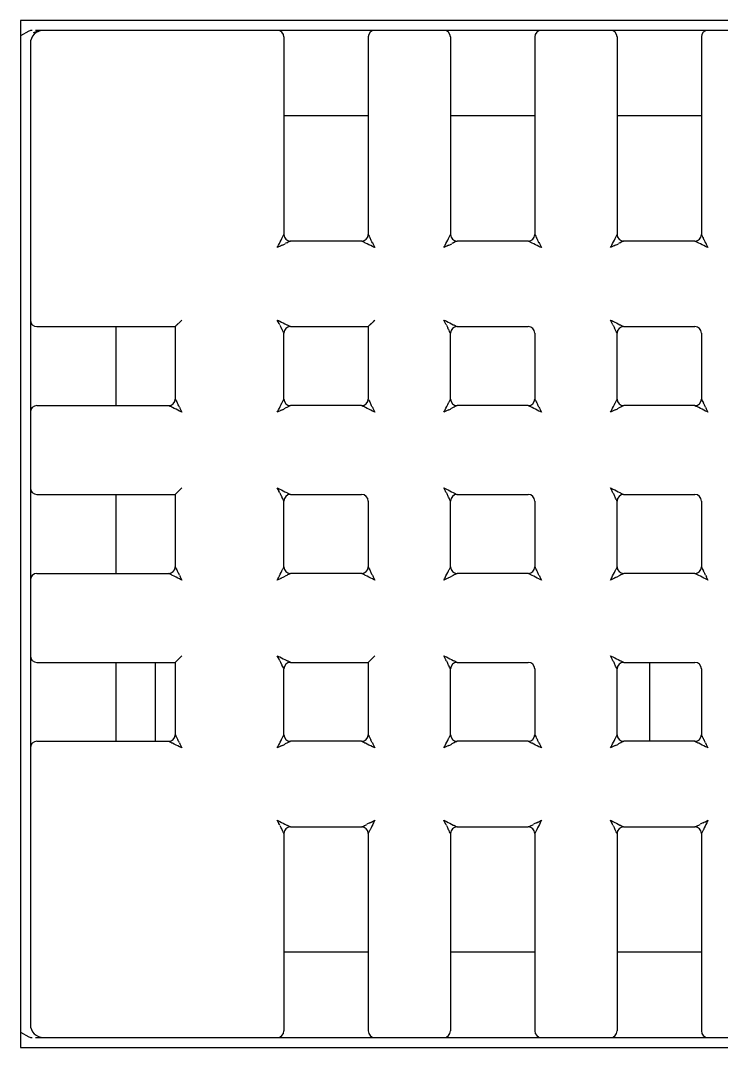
# Model space of a CAD drawing. Header units: millimetres. Extents: x -74 to 285, y -219 to 416.
# Drawn here: x 90.48 to 101.12, y -161.39 to -145.79 of the extents above; entities that cross this region are included whole.
import ezdxf

# ---------------------------------------------------------------- set-up
doc = ezdxf.new("R2010")
doc.units = ezdxf.units.MM
doc.header["$LTSCALE"] = 19.36
doc.layers.get('0').update_dxf_attribs({"linetype": 'CONTINUOUS'})

msp = doc.modelspace()

# ---------------------------------------------------------------- linework, layer by layer
at = {"color": 7, "linetype": 'CONTINUOUS'}
for p, q in [((90.475, -145.787), (90.475, -161.387)), ((110.925, -145.787), (90.475, -145.787)), ((90.475, -161.387), (110.925, -161.387))]:
    msp.add_line(p, q, dxfattribs=at)
at = {"color": 6, "linetype": 'CONTINUOUS'}
for p, q in [((90.603, -145.95), (90.475, -146.021)), ((110.575, -145.937), (90.704, -145.937)), ((90.625, -146.137), (90.625, -161.037)), ((94.475, -146.037), (94.475, -149.037)), ((95.755, -146.037), (95.755, -149.037)), ((97.005, -146.037), (97.005, -149.037)), ((98.285, -146.037), (98.285, -149.037)), ((99.535, -146.037), (99.535, -149.037)), ((100.815, -146.037), (100.815, -149.037)), ((95.755, -147.237), (94.475, -147.237)), ((98.285, -147.237), (97.005, -147.237)), ((100.815, -147.237), (99.535, -147.237)), ((95.778, -149.082), (95.785, -149.096)), ((98.308, -149.082), (98.315, -149.096)), ((100.838, -149.082), (100.845, -149.096)), ((94.426, -149.212), (94.375, -149.237)), ((94.531, -149.16), (94.517, -149.167)), ((95.655, -149.137), (94.575, -149.137)), ((95.83, -149.187), (95.855, -149.237)), ((96.956, -149.212), (96.905, -149.237)), ((97.061, -149.16), (97.047, -149.167)), ((98.185, -149.137), (97.105, -149.137)), ((98.36, -149.187), (98.385, -149.237)), ((99.486, -149.212), (99.435, -149.237)), ((99.591, -149.16), (99.577, -149.167)), ((100.715, -149.137), (99.635, -149.137)), ((100.89, -149.187), (100.915, -149.237)), ((92.825, -150.437), (92.925, -150.337)), ((94.401, -150.388), (94.375, -150.337)), ((95.855, -150.337), (95.755, -150.437)), ((95.842, -150.351), (95.829, -150.363)), ((96.931, -150.388), (96.905, -150.337)), ((99.461, -150.388), (99.435, -150.337)), ((90.725, -150.437), (92.825, -150.437)), ((91.925, -150.437), (91.925, -151.637)), ((92.825, -150.437), (92.825, -151.537)), ((92.855, -150.408), (92.865, -150.398)), ((94.453, -150.493), (94.446, -150.479)), ((94.475, -151.537), (94.475, -150.537)), ((94.575, -150.437), (95.755, -150.437)), ((95.755, -150.437), (95.755, -151.537)), ((96.983, -150.493), (96.976, -150.479)), ((97.005, -151.537), (97.005, -150.537)), ((97.105, -150.437), (98.185, -150.437)), ((98.285, -150.537), (98.285, -151.537)), ((99.513, -150.493), (99.506, -150.479)), ((99.535, -151.537), (99.535, -150.537)), ((99.635, -150.437), (100.715, -150.437)), ((100.815, -150.537), (100.815, -151.537)), ((92.848, -151.582), (92.855, -151.596)), ((95.778, -151.582), (95.785, -151.596)), ((98.308, -151.582), (98.315, -151.596)), ((100.838, -151.582), (100.845, -151.596)), ((90.725, -151.637), (92.725, -151.637)), ((92.9, -151.687), (92.925, -151.737)), ((94.426, -151.712), (94.375, -151.737)), ((94.531, -151.66), (94.517, -151.667)), ((95.655, -151.637), (94.575, -151.637)), ((95.83, -151.687), (95.855, -151.737)), ((96.956, -151.712), (96.905, -151.737)), ((97.061, -151.66), (97.047, -151.667)), ((98.185, -151.637), (97.105, -151.637)), ((98.36, -151.687), (98.385, -151.737)), ((99.486, -151.712), (99.435, -151.737)), ((99.591, -151.66), (99.577, -151.667)), ((100.715, -151.637), (99.635, -151.637)), ((100.89, -151.687), (100.915, -151.737)), ((90.725, -152.987), (92.825, -152.987)), ((91.925, -152.987), (91.925, -154.187)), ((92.825, -152.987), (92.925, -152.887)), ((92.825, -152.987), (92.825, -154.087)), ((92.855, -152.958), (92.865, -152.948)), ((94.401, -152.938), (94.375, -152.887)), ((94.453, -153.043), (94.446, -153.029)), ((94.575, -152.987), (95.655, -152.987)), ((96.931, -152.938), (96.905, -152.887)), ((96.983, -153.043), (96.976, -153.029)), ((97.105, -152.987), (98.185, -152.987)), ((99.461, -152.938), (99.435, -152.887)), ((99.513, -153.043), (99.506, -153.029)), ((99.635, -152.987), (100.715, -152.987)), ((94.475, -154.087), (94.475, -153.087)), ((95.755, -153.087), (95.755, -154.087)), ((97.005, -154.087), (97.005, -153.087)), ((98.285, -153.087), (98.285, -154.087)), ((99.535, -154.087), (99.535, -153.087)), ((100.815, -153.087), (100.815, -154.087)), ((90.725, -154.187), (92.725, -154.187)), ((92.848, -154.132), (92.855, -154.146)), ((92.9, -154.237), (92.925, -154.287)), ((94.426, -154.262), (94.375, -154.287)), ((94.531, -154.21), (94.517, -154.217)), ((95.655, -154.187), (94.575, -154.187)), ((95.778, -154.132), (95.785, -154.146)), ((95.83, -154.237), (95.855, -154.287)), ((96.956, -154.262), (96.905, -154.287)), ((97.061, -154.21), (97.047, -154.217)), ((98.185, -154.187), (97.105, -154.187)), ((98.308, -154.132), (98.315, -154.146)), ((98.36, -154.237), (98.385, -154.287)), ((99.486, -154.262), (99.435, -154.287)), ((99.591, -154.21), (99.577, -154.217)), ((100.715, -154.187), (99.635, -154.187)), ((100.838, -154.132), (100.845, -154.146)), ((100.89, -154.237), (100.915, -154.287)), ((92.825, -155.537), (92.925, -155.437)), ((92.855, -155.508), (92.865, -155.498)), ((94.401, -155.488), (94.375, -155.437)), ((95.855, -155.437), (95.755, -155.537)), ((95.794, -155.498), (95.785, -155.508)), ((96.931, -155.488), (96.905, -155.437)), ((99.461, -155.488), (99.435, -155.437)), ((90.725, -155.537), (92.825, -155.537)), ((91.925, -155.537), (91.925, -156.737)), ((92.525, -156.737), (92.525, -155.537)), ((92.825, -155.537), (92.825, -156.637)), ((94.453, -155.593), (94.446, -155.579)), ((94.475, -156.637), (94.475, -155.637)), ((94.575, -155.537), (95.755, -155.537)), ((95.755, -155.537), (95.755, -156.637)), ((96.983, -155.593), (96.976, -155.579)), ((97.005, -156.637), (97.005, -155.637)), ((97.105, -155.537), (98.185, -155.537)), ((98.285, -155.637), (98.285, -156.637)), ((99.513, -155.593), (99.506, -155.579)), ((99.535, -156.637), (99.535, -155.637)), ((99.635, -155.537), (100.715, -155.537)), ((100.025, -155.537), (100.025, -156.737)), ((100.815, -155.637), (100.815, -156.637)), ((90.725, -156.737), (92.725, -156.737)), ((92.848, -156.682), (92.855, -156.696)), ((94.531, -156.76), (94.517, -156.767)), ((95.655, -156.737), (94.575, -156.737)), ((95.778, -156.682), (95.785, -156.696)), ((97.061, -156.76), (97.047, -156.767)), ((98.185, -156.737), (97.105, -156.737)), ((98.308, -156.682), (98.315, -156.696)), ((99.591, -156.76), (99.577, -156.767)), ((100.715, -156.737), (99.635, -156.737)), ((100.838, -156.682), (100.845, -156.696)), ((92.9, -156.787), (92.925, -156.837)), ((94.426, -156.812), (94.375, -156.837)), ((95.83, -156.787), (95.855, -156.837)), ((96.956, -156.812), (96.905, -156.837)), ((98.36, -156.787), (98.385, -156.837)), ((99.486, -156.812), (99.435, -156.837)), ((100.89, -156.787), (100.915, -156.837)), ((94.401, -157.988), (94.375, -157.937)), ((95.7, -158.015), (95.714, -158.008)), ((95.805, -157.963), (95.855, -157.937)), ((96.931, -157.988), (96.905, -157.937)), ((98.23, -158.015), (98.244, -158.008)), ((98.335, -157.963), (98.385, -157.937)), ((99.461, -157.988), (99.435, -157.937)), ((100.76, -158.015), (100.774, -158.008)), ((100.865, -157.963), (100.915, -157.937)), ((94.453, -158.093), (94.446, -158.079)), ((94.475, -158.137), (94.475, -161.137)), ((94.575, -158.037), (95.655, -158.037)), ((95.755, -158.137), (95.755, -161.137)), ((96.983, -158.093), (96.976, -158.079)), ((97.005, -158.137), (97.005, -161.137)), ((97.105, -158.037), (98.185, -158.037)), ((98.285, -158.137), (98.285, -161.137)), ((99.513, -158.093), (99.506, -158.079)), ((99.535, -158.137), (99.535, -161.137)), ((99.635, -158.037), (100.715, -158.037)), ((100.815, -158.137), (100.815, -161.137)), ((94.475, -159.937), (95.755, -159.937)), ((97.005, -159.937), (98.285, -159.937)), ((99.535, -159.937), (100.815, -159.937)), ((90.475, -161.153), (90.603, -161.225)), ((90.704, -161.237), (90.818, -161.237)), ((90.825, -161.237), (110.575, -161.237))]:
    msp.add_line(p, q, dxfattribs=at)
for points in [[(92.825, -150.437), (92.826, -150.436), (92.829, -150.434), (92.833, -150.43)], [(95.805, -150.388), (95.794, -150.398), (95.785, -150.408)], [(92.825, -152.987), (92.826, -152.986), (92.829, -152.984), (92.833, -152.98)], [(92.825, -155.537), (92.826, -155.536), (92.829, -155.534), (92.833, -155.53)]]:
    msp.add_lwpolyline(points, dxfattribs=at)
for centre, radius, start, end in [((90.652, -146.037), 0.1, 90, 119.2488), ((90.825, -146.137), 0.2, 90, 180), ((94.375, -146.037), 0.1, 0, 90), ((95.855, -146.037), 0.1, 90, 180), ((96.905, -146.037), 0.1, 0, 90), ((98.385, -146.037), 0.1, 90, 180), ((99.435, -146.037), 0.1, 0, 90), ((100.915, -146.037), 0.1, 90, 180), ((94.575, -149.037), 0.1, 180, 270), ((95.655, -149.037), 0.1, 270, 360), ((97.16, -148.428), 1.529, 205.907, 206.7678), ((82.265, -155.943), 15.155, 26.58, 26.7729), ((97.105, -149.037), 0.1, 180, 270), ((98.185, -149.037), 0.1, 270, 360), ((99.69, -148.428), 1.529, 205.907, 206.7678), ((84.795, -155.943), 15.155, 26.58, 26.7729), ((99.635, -149.037), 0.1, 180, 270), ((100.715, -149.037), 0.1, 270, 360), ((102.22, -148.428), 1.529, 205.907, 206.7678), ((87.325, -155.943), 15.155, 26.58, 26.7729), ((99.117, -158.573), 10.47, 116.4693, 116.6199), ((87.67, -135.647), 15.155, 296.58, 296.7729), ((95.185, -150.542), 1.529, 115.907, 116.7678), ((105.191, -144.495), 10.47, 206.4693, 206.6199), ((101.647, -158.573), 10.47, 116.4693, 116.6199), ((90.2, -135.647), 15.155, 296.58, 296.7729), ((97.715, -150.542), 1.529, 115.907, 116.7678), ((107.721, -144.495), 10.47, 206.4693, 206.6199), ((104.177, -158.573), 10.47, 116.4693, 116.6199), ((92.73, -135.647), 15.155, 296.58, 296.7729), ((100.245, -150.542), 1.529, 115.907, 116.7678), ((110.251, -144.495), 10.47, 206.4693, 206.6199), ((90.725, -150.337), 0.1, 180, 270), ((85.04, -155.079), 10.47, 26.4693, 26.6199), ((107.966, -143.632), 15.155, 206.58, 206.7729), ((93.071, -151.147), 1.529, 25.907, 26.7678), ((94.575, -150.537), 0.1, 90, 180), ((87.57, -155.079), 10.47, 26.4693, 26.6199), ((110.496, -143.632), 15.155, 206.58, 206.7729), ((95.601, -151.147), 1.529, 25.907, 26.7678), ((97.105, -150.537), 0.1, 90, 180), ((98.185, -150.537), 0.1, 0, 90), ((90.1, -155.079), 10.47, 26.4693, 26.6199), ((113.026, -143.632), 15.155, 206.58, 206.7729), ((98.131, -151.147), 1.529, 25.907, 26.7678), ((99.635, -150.537), 0.1, 90, 180), ((100.715, -150.537), 0.1, 0, 90), ((92.725, -151.537), 0.1, 270, 360), ((94.23, -150.928), 1.529, 205.907, 206.7678), ((79.335, -158.443), 15.155, 26.58, 26.7729), ((94.575, -151.537), 0.1, 180, 270), ((95.655, -151.537), 0.1, 270, 360), ((97.16, -150.928), 1.529, 205.907, 206.7678), ((82.265, -158.443), 15.155, 26.58, 26.7729), ((97.105, -151.537), 0.1, 180, 270), ((98.185, -151.537), 0.1, 270, 360), ((99.69, -150.928), 1.529, 205.907, 206.7678), ((84.795, -158.443), 15.155, 26.58, 26.7729), ((99.635, -151.537), 0.1, 180, 270), ((100.715, -151.537), 0.1, 270, 360), ((102.22, -150.928), 1.529, 205.907, 206.7678), ((87.325, -158.443), 15.155, 26.58, 26.7729), ((90.725, -151.737), 0.1, 90, 180), ((102.261, -146.995), 10.47, 206.4693, 206.6199), ((99.117, -161.073), 10.47, 116.4693, 116.6199), ((87.67, -138.147), 15.155, 296.58, 296.7729), ((95.185, -153.042), 1.529, 115.907, 116.7678), ((105.191, -146.995), 10.47, 206.4693, 206.6199), ((101.647, -161.073), 10.47, 116.4693, 116.6199), ((90.2, -138.147), 15.155, 296.58, 296.7729), ((97.715, -153.042), 1.529, 115.907, 116.7678), ((107.721, -146.995), 10.47, 206.4693, 206.6199), ((104.177, -161.073), 10.47, 116.4693, 116.6199), ((92.73, -138.147), 15.155, 296.58, 296.7729), ((100.245, -153.042), 1.529, 115.907, 116.7678), ((110.251, -146.995), 10.47, 206.4693, 206.6199), ((90.725, -152.887), 0.1, 180, 270), ((85.04, -157.629), 10.47, 26.4693, 26.6199), ((107.966, -146.182), 15.155, 206.58, 206.7729), ((93.071, -153.697), 1.529, 25.907, 26.7678), ((94.575, -153.087), 0.1, 90, 180), ((95.655, -153.087), 0.1, 0, 90), ((87.57, -157.629), 10.47, 26.4693, 26.6199), ((110.496, -146.182), 15.155, 206.58, 206.7729), ((95.601, -153.697), 1.529, 25.907, 26.7678), ((97.105, -153.087), 0.1, 90, 180), ((98.185, -153.087), 0.1, 0, 90), ((90.1, -157.629), 10.47, 26.4693, 26.6199), ((113.026, -146.182), 15.155, 206.58, 206.7729), ((98.131, -153.697), 1.529, 25.907, 26.7678), ((99.635, -153.087), 0.1, 90, 180), ((100.715, -153.087), 0.1, 0, 90), ((92.725, -154.087), 0.1, 270, 360), ((94.575, -154.087), 0.1, 180, 270), ((95.655, -154.087), 0.1, 270, 360), ((97.105, -154.087), 0.1, 180, 270), ((98.185, -154.087), 0.1, 270, 360), ((99.635, -154.087), 0.1, 180, 270), ((100.715, -154.087), 0.1, 270, 360), ((90.725, -154.287), 0.1, 90, 180), ((94.23, -153.478), 1.529, 205.907, 206.7678), ((79.335, -160.993), 15.155, 26.58, 26.7729), ((102.261, -149.545), 10.47, 206.4693, 206.6199), ((99.117, -163.623), 10.47, 116.4693, 116.6199), ((87.67, -140.697), 15.155, 296.58, 296.7729), ((95.185, -155.592), 1.529, 115.907, 116.7678), ((97.16, -153.478), 1.529, 205.907, 206.7678), ((82.265, -160.993), 15.155, 26.58, 26.7729), ((105.191, -149.545), 10.47, 206.4693, 206.6199), ((101.647, -163.623), 10.47, 116.4693, 116.6199), ((90.2, -140.697), 15.155, 296.58, 296.7729), ((97.715, -155.592), 1.529, 115.907, 116.7678), ((99.69, -153.478), 1.529, 205.907, 206.7678), ((84.795, -160.993), 15.155, 26.58, 26.7729), ((107.721, -149.545), 10.47, 206.4693, 206.6199), ((104.177, -163.623), 10.47, 116.4693, 116.6199), ((92.73, -140.697), 15.155, 296.58, 296.7729), ((100.245, -155.592), 1.529, 115.907, 116.7678), ((102.22, -153.478), 1.529, 205.907, 206.7678), ((87.325, -160.993), 15.155, 26.58, 26.7729), ((110.251, -149.545), 10.47, 206.4693, 206.6199), ((90.725, -155.437), 0.1, 180, 270), ((85.04, -160.179), 10.47, 26.4693, 26.6199), ((107.966, -148.732), 15.155, 206.58, 206.7729), ((87.57, -160.179), 10.47, 26.4693, 26.6199), ((110.496, -148.732), 15.155, 206.58, 206.7729), ((90.1, -160.179), 10.47, 26.4693, 26.6199), ((113.026, -148.732), 15.155, 206.58, 206.7729), ((93.071, -156.247), 1.529, 25.907, 26.7678), ((94.575, -155.637), 0.1, 90, 180), ((95.601, -156.247), 1.529, 25.907, 26.7678), ((97.105, -155.637), 0.1, 90, 180), ((98.185, -155.637), 0.1, 0, 90), ((98.131, -156.247), 1.529, 25.907, 26.7678), ((99.635, -155.637), 0.1, 90, 180), ((100.715, -155.637), 0.1, 0, 90), ((90.725, -156.837), 0.1, 90, 180), ((92.725, -156.637), 0.1, 270, 360), ((94.23, -156.028), 1.529, 205.907, 206.7678), ((79.335, -163.543), 15.155, 26.58, 26.7729), ((102.261, -152.095), 10.47, 206.4693, 206.6199), ((87.67, -143.247), 15.155, 296.58, 296.7729), ((94.575, -156.637), 0.1, 180, 270), ((95.185, -158.142), 1.529, 115.907, 116.7678), ((95.655, -156.637), 0.1, 270, 360), ((97.16, -156.028), 1.529, 205.907, 206.7678), ((82.265, -163.543), 15.155, 26.58, 26.7729), ((105.191, -152.095), 10.47, 206.4693, 206.6199), ((90.2, -143.247), 15.155, 296.58, 296.7729), ((97.105, -156.637), 0.1, 180, 270), ((97.715, -158.142), 1.529, 115.907, 116.7678), ((98.185, -156.637), 0.1, 270, 360), ((99.69, -156.028), 1.529, 205.907, 206.7678), ((84.795, -163.543), 15.155, 26.58, 26.7729), ((107.721, -152.095), 10.47, 206.4693, 206.6199), ((92.73, -143.247), 15.155, 296.58, 296.7729), ((99.635, -156.637), 0.1, 180, 270), ((100.245, -158.142), 1.529, 115.907, 116.7678), ((100.715, -156.637), 0.1, 270, 360), ((102.22, -156.028), 1.529, 205.907, 206.7678), ((87.325, -163.543), 15.155, 26.58, 26.7729), ((110.251, -152.095), 10.47, 206.4693, 206.6199), ((99.117, -166.173), 10.47, 116.4693, 116.6199), ((101.647, -166.173), 10.47, 116.4693, 116.6199), ((104.177, -166.173), 10.47, 116.4693, 116.6199), ((85.04, -162.679), 10.47, 26.4693, 26.6199), ((107.966, -151.232), 15.155, 206.58, 206.7729), ((95.046, -156.633), 1.529, 295.907, 296.7678), ((102.561, -171.528), 15.155, 116.58, 116.7729), ((91.113, -148.602), 10.47, 296.4693, 296.6199), ((87.57, -162.679), 10.47, 26.4693, 26.6199), ((110.496, -151.232), 15.155, 206.58, 206.7729), ((97.576, -156.633), 1.529, 295.907, 296.7678), ((105.091, -171.528), 15.155, 116.58, 116.7729), ((93.643, -148.602), 10.47, 296.4693, 296.6199), ((90.1, -162.679), 10.47, 26.4693, 26.6199), ((113.026, -151.232), 15.155, 206.58, 206.7729), ((100.106, -156.633), 1.529, 295.907, 296.7678), ((107.621, -171.528), 15.155, 116.58, 116.7729), ((96.173, -148.602), 10.47, 296.4693, 296.6199), ((93.071, -158.747), 1.529, 25.907, 26.7678), ((94.575, -158.137), 0.1, 90, 180), ((95.655, -158.137), 0.1, 0, 90), ((95.601, -158.747), 1.529, 25.907, 26.7678), ((97.105, -158.137), 0.1, 90, 180), ((98.185, -158.137), 0.1, 0, 90), ((98.131, -158.747), 1.529, 25.907, 26.7678), ((99.635, -158.137), 0.1, 90, 180), ((100.715, -158.137), 0.1, 0, 90), ((90.825, -161.037), 0.2, 180, 270), ((94.375, -161.137), 0.1, 270, 360), ((95.855, -161.137), 0.1, 180, 270), ((96.905, -161.137), 0.1, 270, 360), ((98.385, -161.137), 0.1, 180, 270), ((99.435, -161.137), 0.1, 270, 360), ((100.915, -161.137), 0.1, 180, 270), ((90.652, -161.137), 0.1, 240.7512, 270)]:
    msp.add_arc(centre, radius, start, end, dxfattribs=at)
for points, knots in [([(90.825, -145.937), (90.813, -145.937), (90.759, -145.942), (90.708, -145.962), (90.668, -145.973)], [0, 0, 0, 0, 0.230447, 1, 1, 1, 1]), ([(94.375, -149.237), (94.381, -149.225), (94.405, -149.178), (94.429, -149.131), (94.446, -149.096)], [0, 0, 0, 0, 0.255628, 1, 1, 1, 1]), ([(94.446, -149.096), (94.449, -149.09), (94.458, -149.072), (94.467, -149.053), (94.474, -149.04)], [0, 0, 0, 0, 0.305321, 1, 1, 1, 1]), ([(95.757, -149.04), (95.758, -149.042), (95.765, -149.056), (95.772, -149.07), (95.778, -149.082)], [0, 0, 0, 0, 0.160353, 1, 1, 1, 1]), ([(96.905, -149.237), (96.911, -149.225), (96.935, -149.178), (96.959, -149.131), (96.976, -149.096)], [0, 0, 0, 0, 0.255628, 1, 1, 1, 1]), ([(96.976, -149.096), (96.979, -149.09), (96.988, -149.072), (96.997, -149.053), (97.004, -149.04)], [0, 0, 0, 0, 0.305321, 1, 1, 1, 1]), ([(98.287, -149.04), (98.288, -149.042), (98.295, -149.056), (98.302, -149.07), (98.308, -149.082)], [0, 0, 0, 0, 0.160353, 1, 1, 1, 1]), ([(99.435, -149.237), (99.441, -149.225), (99.465, -149.178), (99.489, -149.131), (99.506, -149.096)], [0, 0, 0, 0, 0.255628, 1, 1, 1, 1]), ([(99.506, -149.096), (99.509, -149.09), (99.518, -149.072), (99.527, -149.053), (99.534, -149.04)], [0, 0, 0, 0, 0.305321, 1, 1, 1, 1]), ([(100.817, -149.04), (100.818, -149.042), (100.825, -149.056), (100.832, -149.07), (100.838, -149.082)], [0, 0, 0, 0, 0.160353, 1, 1, 1, 1]), ([(94.573, -149.139), (94.57, -149.14), (94.557, -149.147), (94.542, -149.154), (94.531, -149.16)], [0, 0, 0, 0, 0.160353, 1, 1, 1, 1]), ([(95.714, -149.167), (95.708, -149.164), (95.69, -149.154), (95.671, -149.145), (95.658, -149.139)], [0, 0, 0, 0, 0.305321, 1, 1, 1, 1]), ([(95.855, -149.237), (95.843, -149.231), (95.796, -149.208), (95.749, -149.184), (95.714, -149.167)], [0, 0, 0, 0, 0.255628, 1, 1, 1, 1]), ([(97.103, -149.139), (97.1, -149.14), (97.087, -149.147), (97.072, -149.154), (97.061, -149.16)], [0, 0, 0, 0, 0.160353, 1, 1, 1, 1]), ([(98.244, -149.167), (98.238, -149.164), (98.22, -149.154), (98.201, -149.145), (98.188, -149.139)], [0, 0, 0, 0, 0.305321, 1, 1, 1, 1]), ([(98.385, -149.237), (98.373, -149.231), (98.326, -149.208), (98.279, -149.184), (98.244, -149.167)], [0, 0, 0, 0, 0.255628, 1, 1, 1, 1]), ([(99.633, -149.139), (99.63, -149.14), (99.617, -149.147), (99.602, -149.154), (99.591, -149.16)], [0, 0, 0, 0, 0.160353, 1, 1, 1, 1]), ([(100.774, -149.167), (100.768, -149.164), (100.75, -149.154), (100.731, -149.145), (100.718, -149.139)], [0, 0, 0, 0, 0.305321, 1, 1, 1, 1]), ([(100.915, -149.237), (100.903, -149.231), (100.856, -149.208), (100.809, -149.184), (100.774, -149.167)], [0, 0, 0, 0, 0.255628, 1, 1, 1, 1]), ([(94.375, -150.337), (94.388, -150.343), (94.435, -150.367), (94.482, -150.391), (94.517, -150.408)], [0, 0, 0, 0, 0.255628, 1, 1, 1, 1]), ([(96.905, -150.337), (96.918, -150.343), (96.965, -150.367), (97.012, -150.391), (97.047, -150.408)], [0, 0, 0, 0, 0.255628, 1, 1, 1, 1]), ([(99.435, -150.337), (99.448, -150.343), (99.495, -150.367), (99.542, -150.391), (99.577, -150.408)], [0, 0, 0, 0, 0.255628, 1, 1, 1, 1]), ([(94.474, -150.535), (94.473, -150.532), (94.466, -150.519), (94.459, -150.504), (94.453, -150.493)], [0, 0, 0, 0, 0.160353, 1, 1, 1, 1]), ([(94.517, -150.408), (94.523, -150.411), (94.541, -150.42), (94.56, -150.429), (94.573, -150.436)], [0, 0, 0, 0, 0.305321, 1, 1, 1, 1]), ([(97.004, -150.535), (97.003, -150.532), (96.996, -150.519), (96.989, -150.504), (96.983, -150.493)], [0, 0, 0, 0, 0.160353, 1, 1, 1, 1]), ([(97.047, -150.408), (97.053, -150.411), (97.071, -150.42), (97.09, -150.429), (97.103, -150.436)], [0, 0, 0, 0, 0.305321, 1, 1, 1, 1]), ([(99.534, -150.535), (99.533, -150.532), (99.526, -150.519), (99.519, -150.504), (99.513, -150.493)], [0, 0, 0, 0, 0.160353, 1, 1, 1, 1]), ([(99.577, -150.408), (99.583, -150.411), (99.601, -150.42), (99.62, -150.429), (99.633, -150.436)], [0, 0, 0, 0, 0.305321, 1, 1, 1, 1]), ([(92.827, -151.54), (92.828, -151.542), (92.835, -151.556), (92.842, -151.57), (92.848, -151.582)], [0, 0, 0, 0, 0.160353, 1, 1, 1, 1]), ([(94.375, -151.737), (94.381, -151.725), (94.405, -151.678), (94.429, -151.631), (94.446, -151.596)], [0, 0, 0, 0, 0.255628, 1, 1, 1, 1]), ([(94.446, -151.596), (94.449, -151.59), (94.458, -151.572), (94.467, -151.553), (94.474, -151.54)], [0, 0, 0, 0, 0.305321, 1, 1, 1, 1]), ([(95.757, -151.54), (95.758, -151.542), (95.765, -151.556), (95.772, -151.57), (95.778, -151.582)], [0, 0, 0, 0, 0.160353, 1, 1, 1, 1]), ([(96.905, -151.737), (96.911, -151.725), (96.935, -151.678), (96.959, -151.631), (96.976, -151.596)], [0, 0, 0, 0, 0.255628, 1, 1, 1, 1]), ([(96.976, -151.596), (96.979, -151.59), (96.988, -151.572), (96.997, -151.553), (97.004, -151.54)], [0, 0, 0, 0, 0.305321, 1, 1, 1, 1]), ([(98.287, -151.54), (98.288, -151.542), (98.295, -151.556), (98.302, -151.57), (98.308, -151.582)], [0, 0, 0, 0, 0.160353, 1, 1, 1, 1]), ([(99.435, -151.737), (99.441, -151.725), (99.465, -151.678), (99.489, -151.631), (99.506, -151.596)], [0, 0, 0, 0, 0.255628, 1, 1, 1, 1]), ([(99.506, -151.596), (99.509, -151.59), (99.518, -151.572), (99.527, -151.553), (99.534, -151.54)], [0, 0, 0, 0, 0.305321, 1, 1, 1, 1]), ([(100.817, -151.54), (100.818, -151.542), (100.825, -151.556), (100.832, -151.57), (100.838, -151.582)], [0, 0, 0, 0, 0.160353, 1, 1, 1, 1]), ([(92.784, -151.667), (92.778, -151.664), (92.76, -151.654), (92.741, -151.645), (92.728, -151.639)], [0, 0, 0, 0, 0.305321, 1, 1, 1, 1]), ([(92.925, -151.737), (92.913, -151.731), (92.866, -151.708), (92.819, -151.684), (92.784, -151.667)], [0, 0, 0, 0, 0.255628, 1, 1, 1, 1]), ([(94.573, -151.639), (94.57, -151.64), (94.557, -151.647), (94.542, -151.654), (94.531, -151.66)], [0, 0, 0, 0, 0.160353, 1, 1, 1, 1]), ([(95.714, -151.667), (95.708, -151.664), (95.69, -151.654), (95.671, -151.645), (95.658, -151.639)], [0, 0, 0, 0, 0.305321, 1, 1, 1, 1]), ([(95.855, -151.737), (95.843, -151.731), (95.796, -151.708), (95.749, -151.684), (95.714, -151.667)], [0, 0, 0, 0, 0.255628, 1, 1, 1, 1]), ([(97.103, -151.639), (97.1, -151.64), (97.087, -151.647), (97.072, -151.654), (97.061, -151.66)], [0, 0, 0, 0, 0.160353, 1, 1, 1, 1]), ([(98.244, -151.667), (98.238, -151.664), (98.22, -151.654), (98.201, -151.645), (98.188, -151.639)], [0, 0, 0, 0, 0.305321, 1, 1, 1, 1]), ([(98.385, -151.737), (98.373, -151.731), (98.326, -151.708), (98.279, -151.684), (98.244, -151.667)], [0, 0, 0, 0, 0.255628, 1, 1, 1, 1]), ([(99.633, -151.639), (99.63, -151.64), (99.617, -151.647), (99.602, -151.654), (99.591, -151.66)], [0, 0, 0, 0, 0.160353, 1, 1, 1, 1]), ([(100.774, -151.667), (100.768, -151.664), (100.75, -151.654), (100.731, -151.645), (100.718, -151.639)], [0, 0, 0, 0, 0.305321, 1, 1, 1, 1]), ([(100.915, -151.737), (100.903, -151.731), (100.856, -151.708), (100.809, -151.684), (100.774, -151.667)], [0, 0, 0, 0, 0.255628, 1, 1, 1, 1]), ([(94.375, -152.887), (94.388, -152.893), (94.435, -152.917), (94.482, -152.941), (94.517, -152.958)], [0, 0, 0, 0, 0.255628, 1, 1, 1, 1]), ([(94.517, -152.958), (94.523, -152.961), (94.541, -152.97), (94.56, -152.979), (94.573, -152.986)], [0, 0, 0, 0, 0.305321, 1, 1, 1, 1]), ([(96.905, -152.887), (96.918, -152.893), (96.965, -152.917), (97.012, -152.941), (97.047, -152.958)], [0, 0, 0, 0, 0.255628, 1, 1, 1, 1]), ([(97.047, -152.958), (97.053, -152.961), (97.071, -152.97), (97.09, -152.979), (97.103, -152.986)], [0, 0, 0, 0, 0.305321, 1, 1, 1, 1]), ([(99.435, -152.887), (99.448, -152.893), (99.495, -152.917), (99.542, -152.941), (99.577, -152.958)], [0, 0, 0, 0, 0.255628, 1, 1, 1, 1]), ([(99.577, -152.958), (99.583, -152.961), (99.601, -152.97), (99.62, -152.979), (99.633, -152.986)], [0, 0, 0, 0, 0.305321, 1, 1, 1, 1]), ([(94.474, -153.085), (94.473, -153.082), (94.466, -153.069), (94.459, -153.054), (94.453, -153.043)], [0, 0, 0, 0, 0.160353, 1, 1, 1, 1]), ([(97.004, -153.085), (97.003, -153.082), (96.996, -153.069), (96.989, -153.054), (96.983, -153.043)], [0, 0, 0, 0, 0.160353, 1, 1, 1, 1]), ([(99.534, -153.085), (99.533, -153.082), (99.526, -153.069), (99.519, -153.054), (99.513, -153.043)], [0, 0, 0, 0, 0.160353, 1, 1, 1, 1]), ([(92.827, -154.09), (92.828, -154.092), (92.835, -154.106), (92.842, -154.12), (92.848, -154.132)], [0, 0, 0, 0, 0.160353, 1, 1, 1, 1]), ([(94.446, -154.146), (94.449, -154.14), (94.458, -154.122), (94.467, -154.103), (94.474, -154.09)], [0, 0, 0, 0, 0.305321, 1, 1, 1, 1]), ([(95.757, -154.09), (95.758, -154.092), (95.765, -154.106), (95.772, -154.12), (95.778, -154.132)], [0, 0, 0, 0, 0.160353, 1, 1, 1, 1]), ([(96.976, -154.146), (96.979, -154.14), (96.988, -154.122), (96.997, -154.103), (97.004, -154.09)], [0, 0, 0, 0, 0.305321, 1, 1, 1, 1]), ([(98.287, -154.09), (98.288, -154.092), (98.295, -154.106), (98.302, -154.12), (98.308, -154.132)], [0, 0, 0, 0, 0.160353, 1, 1, 1, 1]), ([(99.506, -154.146), (99.509, -154.14), (99.518, -154.122), (99.527, -154.103), (99.534, -154.09)], [0, 0, 0, 0, 0.305321, 1, 1, 1, 1]), ([(100.817, -154.09), (100.818, -154.092), (100.825, -154.106), (100.832, -154.12), (100.838, -154.132)], [0, 0, 0, 0, 0.160353, 1, 1, 1, 1]), ([(92.784, -154.217), (92.778, -154.214), (92.76, -154.204), (92.741, -154.195), (92.728, -154.189)], [0, 0, 0, 0, 0.305321, 1, 1, 1, 1]), ([(92.925, -154.287), (92.913, -154.281), (92.866, -154.258), (92.819, -154.234), (92.784, -154.217)], [0, 0, 0, 0, 0.255628, 1, 1, 1, 1]), ([(94.375, -154.287), (94.381, -154.275), (94.405, -154.228), (94.429, -154.181), (94.446, -154.146)], [0, 0, 0, 0, 0.255628, 1, 1, 1, 1]), ([(94.573, -154.189), (94.57, -154.19), (94.557, -154.197), (94.542, -154.204), (94.531, -154.21)], [0, 0, 0, 0, 0.160353, 1, 1, 1, 1]), ([(95.714, -154.217), (95.708, -154.214), (95.69, -154.204), (95.671, -154.195), (95.658, -154.189)], [0, 0, 0, 0, 0.305321, 1, 1, 1, 1]), ([(95.855, -154.287), (95.843, -154.281), (95.796, -154.258), (95.749, -154.234), (95.714, -154.217)], [0, 0, 0, 0, 0.255628, 1, 1, 1, 1]), ([(96.905, -154.287), (96.911, -154.275), (96.935, -154.228), (96.959, -154.181), (96.976, -154.146)], [0, 0, 0, 0, 0.255628, 1, 1, 1, 1]), ([(97.103, -154.189), (97.1, -154.19), (97.087, -154.197), (97.072, -154.204), (97.061, -154.21)], [0, 0, 0, 0, 0.160353, 1, 1, 1, 1]), ([(98.244, -154.217), (98.238, -154.214), (98.22, -154.204), (98.201, -154.195), (98.188, -154.189)], [0, 0, 0, 0, 0.305321, 1, 1, 1, 1]), ([(98.385, -154.287), (98.373, -154.281), (98.326, -154.258), (98.279, -154.234), (98.244, -154.217)], [0, 0, 0, 0, 0.255628, 1, 1, 1, 1]), ([(99.435, -154.287), (99.441, -154.275), (99.465, -154.228), (99.489, -154.181), (99.506, -154.146)], [0, 0, 0, 0, 0.255628, 1, 1, 1, 1]), ([(99.633, -154.189), (99.63, -154.19), (99.617, -154.197), (99.602, -154.204), (99.591, -154.21)], [0, 0, 0, 0, 0.160353, 1, 1, 1, 1]), ([(100.774, -154.217), (100.768, -154.214), (100.75, -154.204), (100.731, -154.195), (100.718, -154.189)], [0, 0, 0, 0, 0.305321, 1, 1, 1, 1]), ([(100.915, -154.287), (100.903, -154.281), (100.856, -154.258), (100.809, -154.234), (100.774, -154.217)], [0, 0, 0, 0, 0.255628, 1, 1, 1, 1]), ([(94.375, -155.437), (94.388, -155.443), (94.435, -155.467), (94.482, -155.491), (94.517, -155.508)], [0, 0, 0, 0, 0.255628, 1, 1, 1, 1]), ([(94.517, -155.508), (94.523, -155.511), (94.541, -155.52), (94.56, -155.529), (94.573, -155.536)], [0, 0, 0, 0, 0.305321, 1, 1, 1, 1]), ([(96.905, -155.437), (96.918, -155.443), (96.965, -155.467), (97.012, -155.491), (97.047, -155.508)], [0, 0, 0, 0, 0.255628, 1, 1, 1, 1]), ([(97.047, -155.508), (97.053, -155.511), (97.071, -155.52), (97.09, -155.529), (97.103, -155.536)], [0, 0, 0, 0, 0.305321, 1, 1, 1, 1]), ([(99.435, -155.437), (99.448, -155.443), (99.495, -155.467), (99.542, -155.491), (99.577, -155.508)], [0, 0, 0, 0, 0.255628, 1, 1, 1, 1]), ([(99.577, -155.508), (99.583, -155.511), (99.601, -155.52), (99.62, -155.529), (99.633, -155.536)], [0, 0, 0, 0, 0.305321, 1, 1, 1, 1]), ([(94.474, -155.635), (94.473, -155.632), (94.466, -155.619), (94.459, -155.604), (94.453, -155.593)], [0, 0, 0, 0, 0.160353, 1, 1, 1, 1]), ([(97.004, -155.635), (97.003, -155.632), (96.996, -155.619), (96.989, -155.604), (96.983, -155.593)], [0, 0, 0, 0, 0.160353, 1, 1, 1, 1]), ([(99.534, -155.635), (99.533, -155.632), (99.526, -155.619), (99.519, -155.604), (99.513, -155.593)], [0, 0, 0, 0, 0.160353, 1, 1, 1, 1]), ([(92.784, -156.767), (92.778, -156.764), (92.76, -156.754), (92.741, -156.745), (92.728, -156.739)], [0, 0, 0, 0, 0.305321, 1, 1, 1, 1]), ([(92.925, -156.837), (92.913, -156.831), (92.866, -156.808), (92.819, -156.784), (92.784, -156.767)], [0, 0, 0, 0, 0.255628, 1, 1, 1, 1]), ([(92.827, -156.64), (92.828, -156.642), (92.835, -156.656), (92.842, -156.67), (92.848, -156.682)], [0, 0, 0, 0, 0.160353, 1, 1, 1, 1]), ([(94.375, -156.837), (94.381, -156.825), (94.405, -156.778), (94.429, -156.731), (94.446, -156.696)], [0, 0, 0, 0, 0.255628, 1, 1, 1, 1]), ([(94.446, -156.696), (94.449, -156.69), (94.458, -156.672), (94.467, -156.653), (94.474, -156.64)], [0, 0, 0, 0, 0.305321, 1, 1, 1, 1]), ([(94.573, -156.739), (94.57, -156.74), (94.557, -156.747), (94.542, -156.754), (94.531, -156.76)], [0, 0, 0, 0, 0.160353, 1, 1, 1, 1]), ([(95.714, -156.767), (95.708, -156.764), (95.69, -156.754), (95.671, -156.745), (95.658, -156.739)], [0, 0, 0, 0, 0.305321, 1, 1, 1, 1]), ([(95.855, -156.837), (95.843, -156.831), (95.796, -156.808), (95.749, -156.784), (95.714, -156.767)], [0, 0, 0, 0, 0.255628, 1, 1, 1, 1]), ([(95.757, -156.64), (95.758, -156.642), (95.765, -156.656), (95.772, -156.67), (95.778, -156.682)], [0, 0, 0, 0, 0.160353, 1, 1, 1, 1]), ([(96.905, -156.837), (96.911, -156.825), (96.935, -156.778), (96.959, -156.731), (96.976, -156.696)], [0, 0, 0, 0, 0.255628, 1, 1, 1, 1]), ([(96.976, -156.696), (96.979, -156.69), (96.988, -156.672), (96.997, -156.653), (97.004, -156.64)], [0, 0, 0, 0, 0.305321, 1, 1, 1, 1]), ([(97.103, -156.739), (97.1, -156.74), (97.087, -156.747), (97.072, -156.754), (97.061, -156.76)], [0, 0, 0, 0, 0.160353, 1, 1, 1, 1]), ([(98.244, -156.767), (98.238, -156.764), (98.22, -156.754), (98.201, -156.745), (98.188, -156.739)], [0, 0, 0, 0, 0.305321, 1, 1, 1, 1]), ([(98.385, -156.837), (98.373, -156.831), (98.326, -156.808), (98.279, -156.784), (98.244, -156.767)], [0, 0, 0, 0, 0.255628, 1, 1, 1, 1]), ([(98.287, -156.64), (98.288, -156.642), (98.295, -156.656), (98.302, -156.67), (98.308, -156.682)], [0, 0, 0, 0, 0.160353, 1, 1, 1, 1]), ([(99.435, -156.837), (99.441, -156.825), (99.465, -156.778), (99.489, -156.731), (99.506, -156.696)], [0, 0, 0, 0, 0.255628, 1, 1, 1, 1]), ([(99.506, -156.696), (99.509, -156.69), (99.518, -156.672), (99.527, -156.653), (99.534, -156.64)], [0, 0, 0, 0, 0.305321, 1, 1, 1, 1]), ([(99.633, -156.739), (99.63, -156.74), (99.617, -156.747), (99.602, -156.754), (99.591, -156.76)], [0, 0, 0, 0, 0.160353, 1, 1, 1, 1]), ([(100.774, -156.767), (100.768, -156.764), (100.75, -156.754), (100.731, -156.745), (100.718, -156.739)], [0, 0, 0, 0, 0.305321, 1, 1, 1, 1]), ([(100.915, -156.837), (100.903, -156.831), (100.856, -156.808), (100.809, -156.784), (100.774, -156.767)], [0, 0, 0, 0, 0.255628, 1, 1, 1, 1]), ([(100.817, -156.64), (100.818, -156.642), (100.825, -156.656), (100.832, -156.67), (100.838, -156.682)], [0, 0, 0, 0, 0.160353, 1, 1, 1, 1]), ([(94.375, -157.937), (94.388, -157.943), (94.435, -157.967), (94.482, -157.991), (94.517, -158.008)], [0, 0, 0, 0, 0.255628, 1, 1, 1, 1]), ([(94.517, -158.008), (94.523, -158.011), (94.541, -158.02), (94.56, -158.029), (94.573, -158.036)], [0, 0, 0, 0, 0.305321, 1, 1, 1, 1]), ([(95.658, -158.036), (95.66, -158.035), (95.674, -158.028), (95.688, -158.021), (95.7, -158.015)], [0, 0, 0, 0, 0.160353, 1, 1, 1, 1]), ([(95.855, -157.937), (95.85, -157.95), (95.826, -157.997), (95.802, -158.044), (95.785, -158.079)], [0, 0, 0, 0, 0.255628, 1, 1, 1, 1]), ([(96.905, -157.937), (96.918, -157.943), (96.965, -157.967), (97.012, -157.991), (97.047, -158.008)], [0, 0, 0, 0, 0.255628, 1, 1, 1, 1]), ([(97.047, -158.008), (97.053, -158.011), (97.071, -158.02), (97.09, -158.029), (97.103, -158.036)], [0, 0, 0, 0, 0.305321, 1, 1, 1, 1]), ([(98.188, -158.036), (98.19, -158.035), (98.204, -158.028), (98.218, -158.021), (98.23, -158.015)], [0, 0, 0, 0, 0.160353, 1, 1, 1, 1]), ([(98.385, -157.937), (98.38, -157.95), (98.356, -157.997), (98.332, -158.044), (98.315, -158.079)], [0, 0, 0, 0, 0.255628, 1, 1, 1, 1]), ([(99.435, -157.937), (99.448, -157.943), (99.495, -157.967), (99.542, -157.991), (99.577, -158.008)], [0, 0, 0, 0, 0.255628, 1, 1, 1, 1]), ([(99.577, -158.008), (99.583, -158.011), (99.601, -158.02), (99.62, -158.029), (99.633, -158.036)], [0, 0, 0, 0, 0.305321, 1, 1, 1, 1]), ([(100.718, -158.036), (100.72, -158.035), (100.734, -158.028), (100.748, -158.021), (100.76, -158.015)], [0, 0, 0, 0, 0.160353, 1, 1, 1, 1]), ([(100.915, -157.937), (100.91, -157.95), (100.886, -157.997), (100.862, -158.044), (100.845, -158.079)], [0, 0, 0, 0, 0.255628, 1, 1, 1, 1]), ([(94.474, -158.135), (94.473, -158.132), (94.466, -158.119), (94.459, -158.104), (94.453, -158.093)], [0, 0, 0, 0, 0.160353, 1, 1, 1, 1]), ([(95.785, -158.079), (95.782, -158.084), (95.773, -158.103), (95.763, -158.122), (95.757, -158.135)], [0, 0, 0, 0, 0.305321, 1, 1, 1, 1]), ([(97.004, -158.135), (97.003, -158.132), (96.996, -158.119), (96.989, -158.104), (96.983, -158.093)], [0, 0, 0, 0, 0.160353, 1, 1, 1, 1]), ([(98.315, -158.079), (98.312, -158.084), (98.303, -158.103), (98.293, -158.122), (98.287, -158.135)], [0, 0, 0, 0, 0.305321, 1, 1, 1, 1]), ([(99.534, -158.135), (99.533, -158.132), (99.526, -158.119), (99.519, -158.104), (99.513, -158.093)], [0, 0, 0, 0, 0.160353, 1, 1, 1, 1]), ([(100.845, -158.079), (100.842, -158.084), (100.833, -158.103), (100.823, -158.122), (100.817, -158.135)], [0, 0, 0, 0, 0.305321, 1, 1, 1, 1])]:
    msp.add_open_spline(points, degree=3, knots=knots, dxfattribs=at)

doc.saveas('drawing.dxf')
